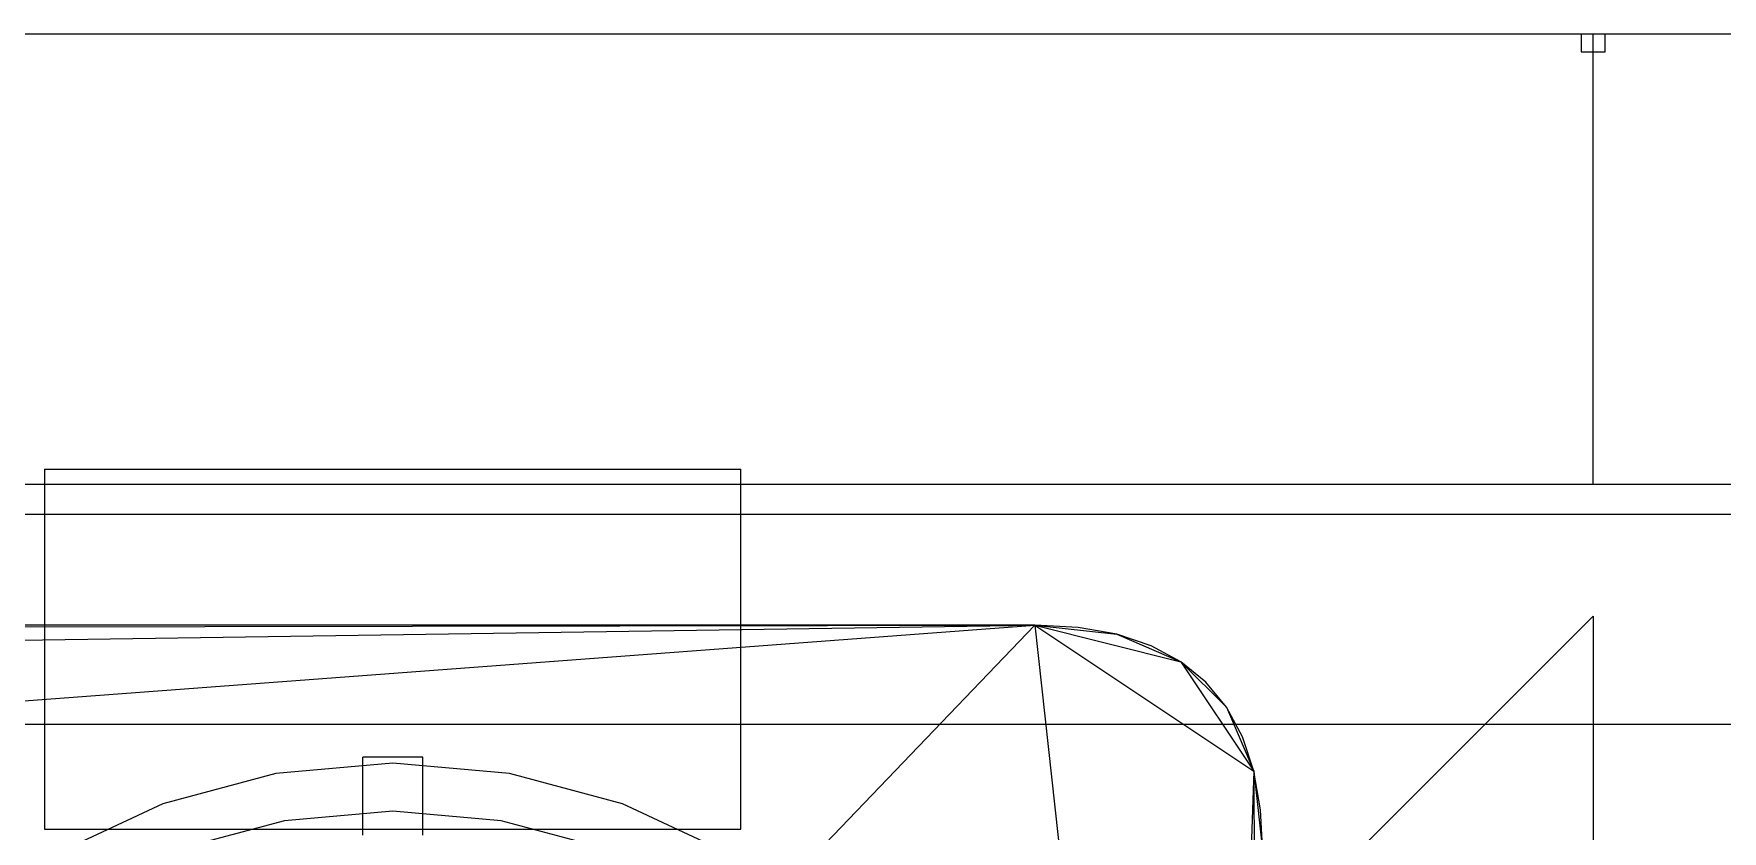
# Model space of a CAD drawing. Header units: millimetres. Extents: x -1970 to 59977, y -50268 to 6837.
# Drawn here: x 58329.4 to 58610.8, y 2867.2 to 3000 of the extents above; entities that cross this region are included whole.
import ezdxf

# ---------------------------------------------------------------- set-up
doc = ezdxf.new("R2010")
doc.units = ezdxf.units.MM
doc.layers.add('lateral_secador', color=7, linetype='Continuous', lineweight=0)

msp = doc.modelspace()

# ---------------------------------------------------------------- linework, layer by layer
at = {"layer": 'lateral_secador'}
for p, q in [((57589.253, 3000), (58589.253, 3000)), ((58587.253, 3000), (58591.253, 3000)), ((58587.253, 3000), (58587.253, 2997)), ((58589.253, 2925), (58589.253, 3000)), ((58589.253, 3000), (58839.253, 3000)), ((58591.253, 2997), (58591.253, 3000)), ((58587.253, 2997), (58591.253, 2997)), ((58331.253, 2927.5), (58447.253, 2927.5)), ((58331.253, 2927.5), (58331.253, 2867.5)), ((58447.253, 2867.5), (58447.253, 2927.5)), ((38839.253, 2925), (58839.253, 2925)), ((57589.253, 2925), (58589.253, 2925)), ((57839.253, 2925), (58839.253, 2925)), ((58589.253, 2925), (58839.253, 2925)), ((38839.253, 2920), (58839.253, 2920)), ((58247.673, 2882.88), (58496.253, 2901.5)), ((58250.333, 2645.18), (58496.253, 2901.5)), ((58262.872, 2898.08), (58496.253, 2901.5)), ((58275.032, 2901.12), (58496.253, 2901.5)), ((58496.253, 2901.5), (58282.253, 2901.5)), ((58349.253, 2663), (58589.253, 2903)), ((58496.253, 2901.5), (58509.933, 2899.98)), ((58503.474, 2901.12), (58496.253, 2901.5)), ((58496.253, 2901.5), (58520.573, 2895.42)), ((58496.253, 2901.5), (58532.733, 2877.18)), ((58496.253, 2901.5), (58524.753, 2641)), ((58509.933, 2899.98), (58503.474, 2901.12)), ((58589.253, 2903), (58589.253, 2834)), ((58509.933, 2899.98), (58520.573, 2895.42)), ((58515.634, 2898.08), (58509.933, 2899.98)), ((58520.573, 2895.42), (58515.634, 2898.08)), ((58520.573, 2895.42), (58528.173, 2887.82)), ((58524.753, 2892), (58520.573, 2895.42)), ((58520.573, 2895.42), (58532.733, 2877.18)), ((58528.173, 2887.82), (58524.753, 2892)), ((58528.173, 2887.82), (58532.733, 2877.18)), ((58530.833, 2882.88), (58528.173, 2887.82)), ((38839.253, 2885), (58839.253, 2885)), ((58532.733, 2877.18), (58530.833, 2882.88)), ((58389.253, 2878.5), (58369.804, 2876.798)), ((58384.253, 2866.5), (58384.253, 2879.5)), ((58394.253, 2879.5), (58384.253, 2879.5)), ((58408.702, 2876.798), (58389.253, 2878.5)), ((58394.253, 2866.5), (58394.253, 2879.5)), ((58369.804, 2876.798), (58350.947, 2871.746)), ((58427.559, 2871.746), (58408.702, 2876.798)), ((58532.733, 2877.18), (58524.753, 2641)), ((58532.733, 2877.18), (58534.253, 2863.5)), ((58533.872, 2870.72), (58532.733, 2877.18)), ((58532.733, 2877.18), (58533.872, 2662.28)), ((58350.947, 2871.746), (58333.253, 2863.495)), ((58389.253, 2870.5), (58371.194, 2868.92)), ((58407.312, 2868.92), (58389.253, 2870.5)), ((58445.253, 2863.495), (58427.559, 2871.746)), ((58534.253, 2863.5), (58533.872, 2870.72)), ((58331.253, 2867.5), (58447.253, 2867.5)), ((58371.194, 2868.92), (58353.683, 2864.228)), ((58424.823, 2864.228), (58407.312, 2868.92))]:
    msp.add_line(p, q, dxfattribs=at)

doc.saveas('drawing.dxf')
